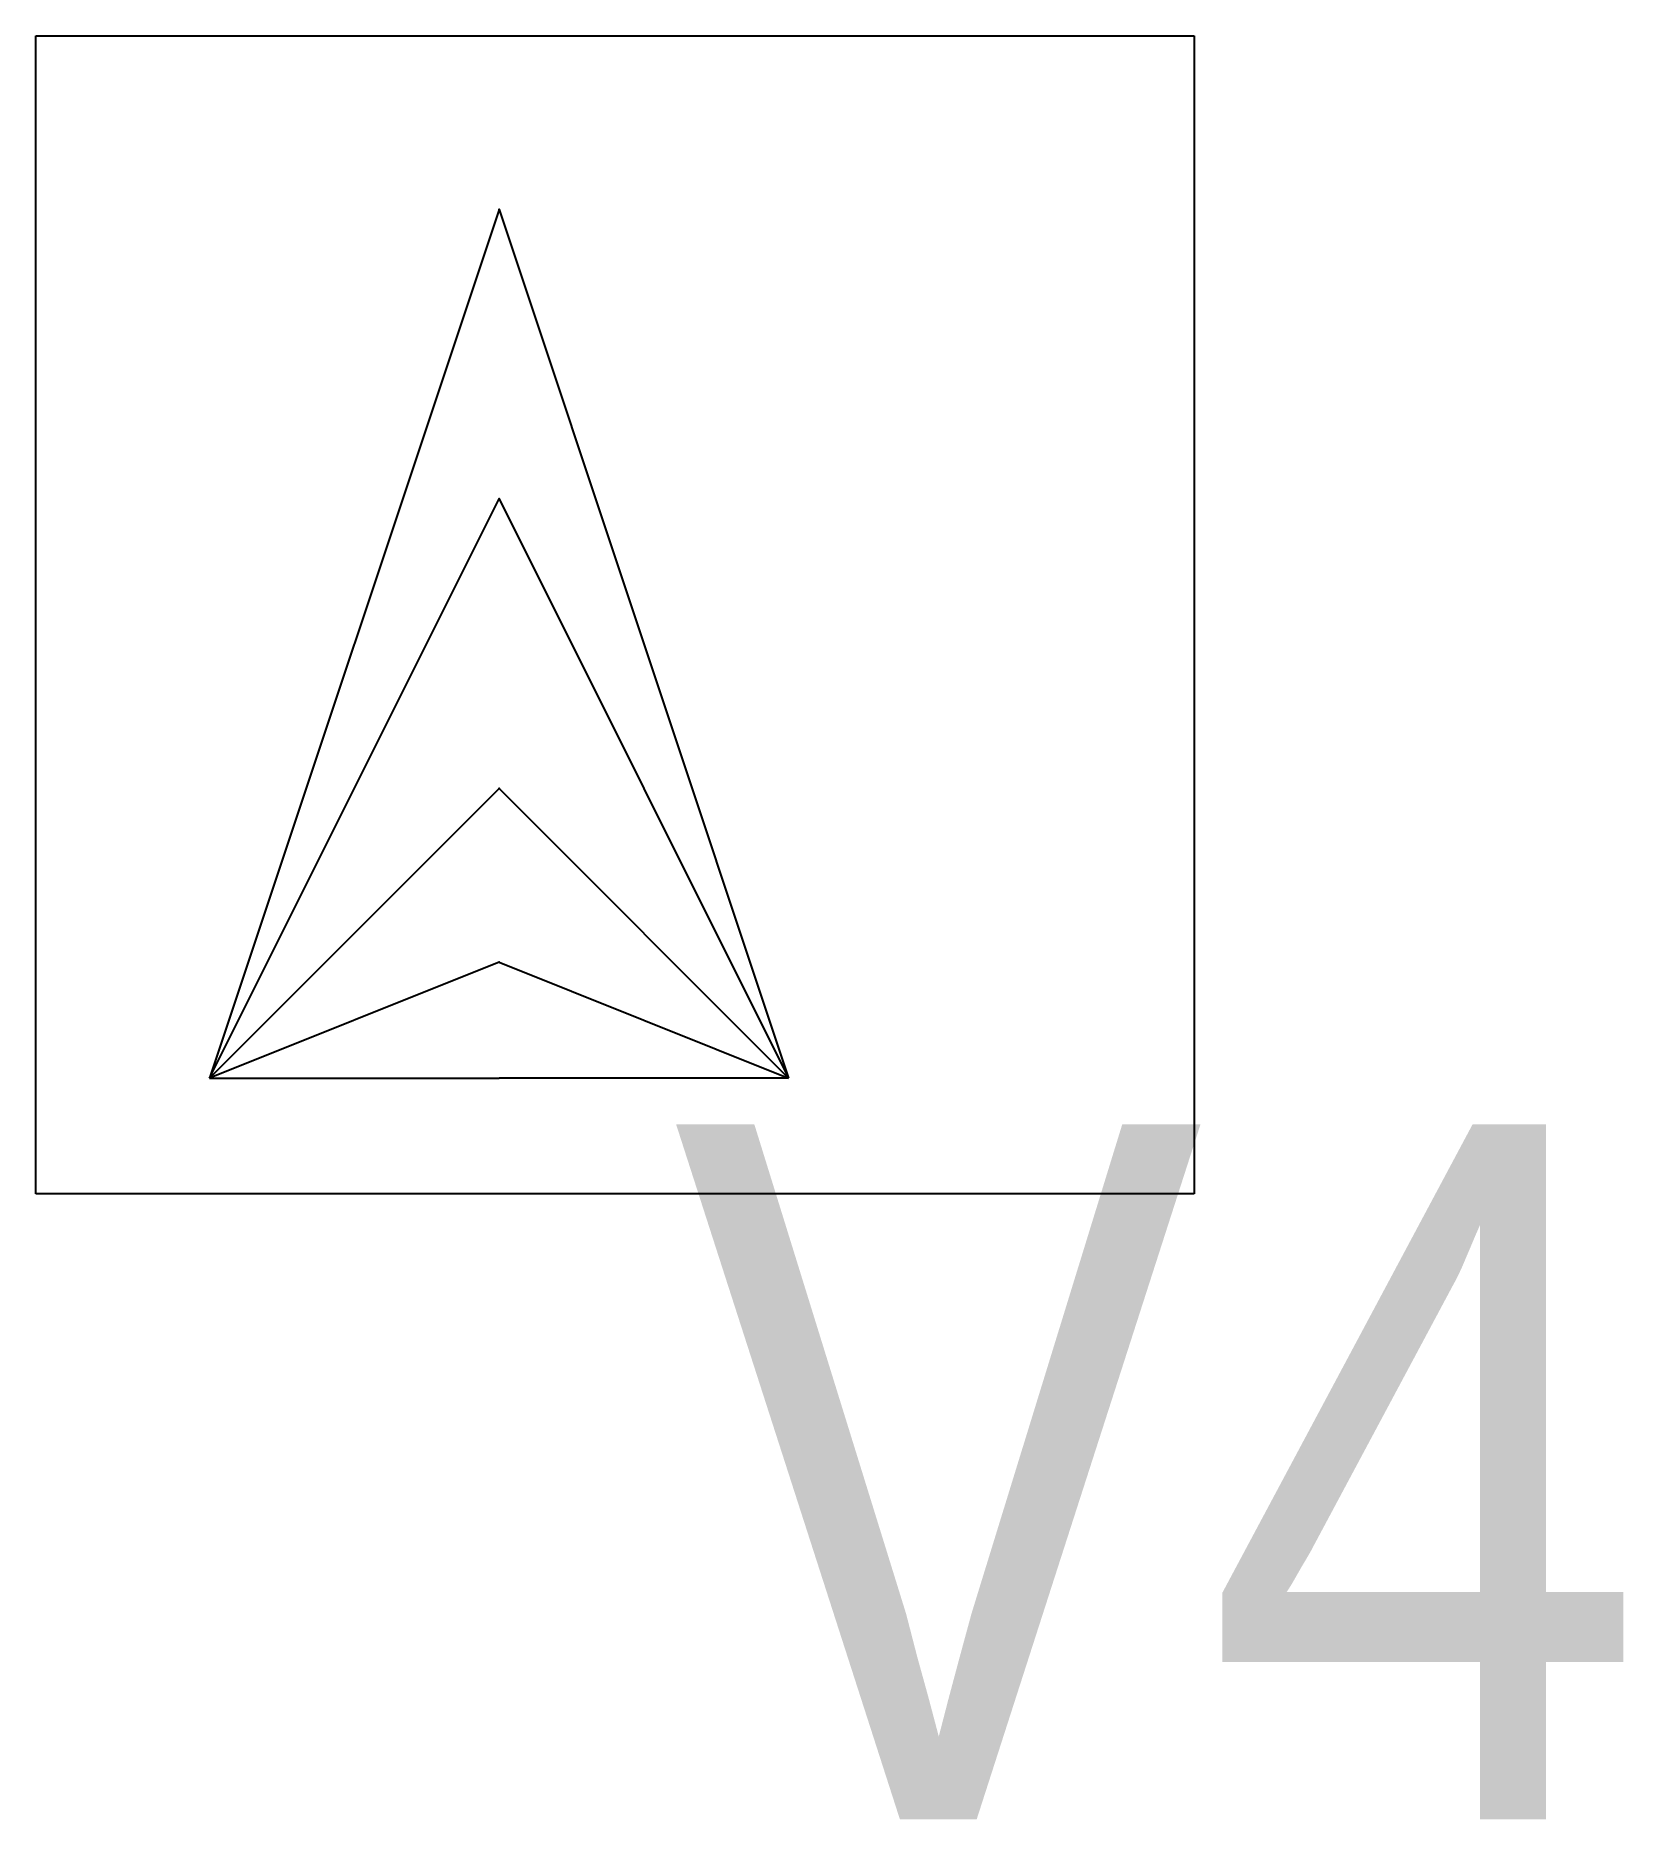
# Model space of a CAD drawing. Header units: millimetres. Extents: x -10 to 3.7, y -5.4 to 10.
import ezdxf

# ---------------------------------------------------------------- set-up
doc = ezdxf.new("R2010")
doc.units = ezdxf.units.MM
doc.layers.get('0').update_dxf_attribs({"lineweight": 25, "true_color": 0x000000})
doc.styles.add('textstyle0', font='')
doc.styles.get('textstyle0').set_extended_font_data('Roboto Condensed')

msp = doc.modelspace()

# ---------------------------------------------------------------- linework, layer by layer
at = {"color": 7, "true_color": 0xffffff}
for p, q in [((-10, 10), (0, 10)), ((-10, 0), (-10, 10)), ((0, 10), (0, 0)), ((0, 0), (-10, 0))]:
    msp.add_line(p, q, dxfattribs=at)
for p, q in [((-6, 8.5), (-8.5, 1)), ((-6, 8.5), (-3.5, 1)), ((-8.5, 1), (-6, 6)), ((-6, 6), (-3.5, 1)), ((-8.5, 1), (-6, 3.5)), ((-6, 3.5), (-3.5, 1)), ((-6, 2), (-8.5, 1)), ((-6, 2), (-3.5, 1)), ((-8.5, 1), (-6, 1)), ((-3.5, 1), (-6, 1))]:
    msp.add_line(p, q)
for p in [(-6, 8.5), (-6, 6), (-6, 3.5), (-6, 2)]:
    msp.add_point(p)

# ---------------------------------------------------------------- texts
at = {"insert": (-4.5, 9), "char_height": 3, "attachment_point": 1, "style": 'textstyle0'}
msp.add_mtext('\\H6;\\S^V4;', dxfattribs=at)

doc.saveas('drawing.dxf')
